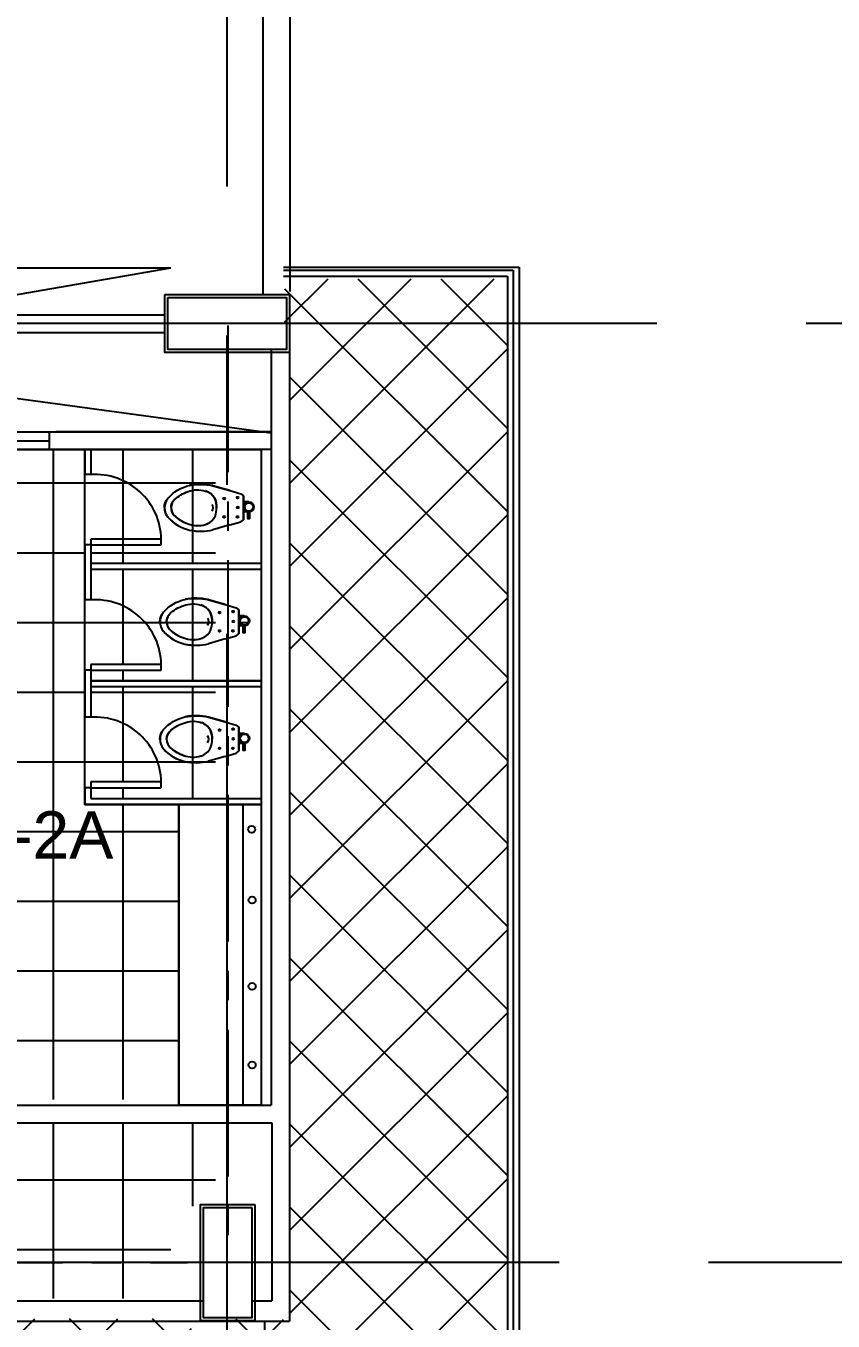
# Model space of a CAD drawing. Header units: millimetres. Extents: x 2148 to 2681, y 758 to 986.
# Drawn here: x 2514.54 to 2517.98, y 946.72 to 952.24 of the extents above; entities that cross this region are included whole.
import ezdxf

# ---------------------------------------------------------------- set-up
doc = ezdxf.new("R2010")
doc.units = ezdxf.units.MM
doc.linetypes.add('CENTER', pattern=[2, 1.25, -0.25, 0.25, -0.25])
doc.linetypes.add('CENTER2', pattern=[28.575, 19.05, -3.175, 3.175, -3.175])
for name, color, linetype in [('COLUMN', 7, 'Continuous'), ('D', 1, 'Continuous'), ('DR', 7, 'Continuous'), ('ELAYOUT', 4, 'Continuous'), ('hacht', 8, 'Continuous'), ('HATCH', 8, 'Continuous'), ('S_GRID LINES', 252, 'Continuous'), ('TEXT', 6, 'Continuous'), ('WINDOR', 2, 'Continuous'), ('WLINE', 7, 'Continuous')]:
    doc.layers.add(name, color=color, linetype=linetype)
doc.styles.add('SWISS', font='swissl.ttf')
pattern_1 = [(135, (82133.1097, 3047.26358), (-0.1767766953, -0.1767766953), []), (225, (82133.1097, 3047.26358), (0.1767766953, -0.1767766953), [])]
pattern_2 = [(0, (42456.51878, 2063.27436), (0, 0.296875), []), (90, (42456.51878, 2063.27436), (-0.296875, 2e-17), [])]

# ---------------------------------------------------------------- blocks, each defined once
blk = doc.blocks.new('BOWL')
at = {"layer": 'DR', "color": 7, "linetype": 'Continuous'}
for p, q in [((-75570.291, -368.114), (-75570.431, -368.074)), ((-75570.431, -368.074), (-75570.291, -368.114)), ((-75570.291, -368.114), (-75570.199, -368.141)), ((-75570.199, -368.141), (-75570.178, -368.158)), ((-75570.178, -368.158), (-75570.178, -368.356)), ((-75570.178, -368.356), (-75570.178, -368.158)), ((-75570.291, -368.4), (-75570.199, -368.373)), ((-75570.199, -368.373), (-75570.178, -368.356)), ((-75570.291, -368.4), (-75570.431, -368.44)), ((-75570.291, -368.4), (-75570.431, -368.44))]:
    blk.add_line(p, q, dxfattribs=at)
at = {"layer": 'DR', "color": 8, "linetype": 'Continuous'}
for p, q in [((-75570.132, -368.209), (-75570.178, -368.209)), ((-75570.132, -368.292), (-75570.178, -368.292))]:
    blk.add_line(p, q, dxfattribs=at)
at = {"layer": 'DR', "color": 7, "linetype": 'Continuous'}
for points in [[(-75570.833, -368.257, -0.190094), (-75570.805, -368.179, -0.160718), (-75570.625, -368.072, -0.104398), (-75570.431, -368.074, -0.104398)], [(-75570.833, -368.257, 0.190094), (-75570.805, -368.335, 0.160718), (-75570.625, -368.442, 0.104398), (-75570.431, -368.44, 0.104398)]]:
    blk.add_lwpolyline(points, format="xyb", dxfattribs=at)
at = {"layer": 'DR', "color": 8, "linetype": 'Continuous'}
for points in [[(-75570.778, -368.256, -0.187036), (-75570.752, -368.192, -0.115027), (-75570.636, -368.123, -0.170967), (-75570.493, -368.118, -0.209642), (-75570.413, -368.185, -0.096036), (-75570.4, -368.257)], [(-75570.778, -368.258, 0.187036), (-75570.752, -368.322, 0.115027), (-75570.636, -368.391, 0.170967), (-75570.493, -368.396, 0.209642), (-75570.413, -368.329, 0.096036), (-75570.4, -368.257)]]:
    blk.add_lwpolyline(points, format="xyb", dxfattribs=at)
at = {"layer": 'DR', "color": 7, "linetype": 'Continuous'}
blk.add_lwpolyline([(-75570.141, -368.292), (-75570.128, -368.292), (-75570.128, -368.35), (-75570.141, -368.35)], close=True, dxfattribs=at)
at = {"layer": 'DR', "color": 8, "linetype": 'Continuous'}
for centre, radius in [((-75570.226, -368.173), 0.00745), ((-75570.338, -368.181), 0.00745), ((-75570.224, -368.254), 0.00745), ((-75570.132, -368.25), 0.035), ((-75570.338, -368.333), 0.00745), ((-75570.227, -368.333), 0.00745)]:
    blk.add_circle(centre, radius, dxfattribs=at)
at = {"layer": 'DR', "color": 7, "linetype": 'Continuous'}
blk.add_circle((-75570.132, -368.25), 0.0417, dxfattribs=at)
for centre, radius, start, end in [((-75570.534, -368.531), 0.469, 77.28, 101.1199), ((-75570.719, -368.253), 0.113, 138.4248, 182.2387), ((-75570.719, -368.261), 0.113, 177.7613, 221.5752), ((-75570.553, -368.115), 0.335, 221.3231, 257.5875), ((-75570.534, -367.983), 0.469, 258.8801, 282.72)]:
    blk.add_arc(centre, radius, start, end, dxfattribs=at)
at = {"layer": 'DR', "color": 8, "linetype": 'Continuous'}
for centre, radius, start, end in [((-75570.53, -368.243), 0.131, 26.2125, 73.5731), ((-75570.682, -368.258), 0.096, 129.0871, 179.204), ((-75570.682, -368.256), 0.096, 180.796, 230.9129), ((-75570.47, -368.257), 0.0422, 318.929, 41.071), ((-75570.591, -368.255), 0.191, 359.4176, 21.3602), ((-75570.591, -368.259), 0.191, 338.6398, 0.5824), ((-75570.546, -368.108), 0.297, 228.446, 252.3404), ((-75570.53, -368.271), 0.131, 286.4269, 333.7875), ((-75570.557, -368.192), 0.214, 248.4444, 287.252)]:
    blk.add_arc(centre, radius, start, end, dxfattribs=at)

msp = doc.modelspace()

# ---------------------------------------------------------------- hatches: boundary and pattern name
at = {"layer": 'D', "ltscale": 0.5}
h = msp.add_hatch(dxfattribs=at)
h.set_pattern_fill('NET', color=8, scale=2, angle=135, style=0)
h.set_pattern_definition(pattern_1)
h.paths.add_polyline_path([(2515.643644, 950.8463751), (2515.6644549, 950.8463751), (2515.6644549, 946.720128), (2515.643644, 946.720128), (2515.643644, 942.7760611), (2516.5919554, 942.7760611), (2516.5919554, 951.159311), (2515.643644, 951.159311)])
h = msp.add_hatch(dxfattribs=at)
h.set_pattern_fill('NET', color=8, scale=2, angle=135, style=0)
h.set_pattern_definition(pattern_1)
h.paths.add_polyline_path([(2512.2884575, 946.729311), (2512.2884575, 946.720128), (2510.8989709, 946.720128), (2510.8989709, 945.4564674), (2515.3989709, 945.4564674), (2515.3989709, 946.6855675), (2515.2470197, 946.6855675), (2515.2470197, 946.729311), (2513.6439429, 946.729311), (2513.6439429, 946.7703438), (2512.2884575, 946.7709634)])
h = msp.add_hatch(dxfattribs=at)
h.set_pattern_fill('NET', color=8, scale=2, angle=135, style=0)
h.set_pattern_definition(pattern_1)
h.paths.add_polyline_path([(2515.3989709, 945.4064674), (2515.638657, 945.4064674), (2515.638657, 946.7276861), (2515.3989709, 946.7276861)])
at = {"layer": 'hacht', "ltscale": 0.05}
h = msp.add_hatch(dxfattribs=at)
h.set_pattern_fill('NET', color=256, scale=2.375, style=0)
h.set_pattern_definition(pattern_2)
h.paths.add_polyline_path([(2515.3381473, 950.2784772), (2515.3485615, 950.2755184), (2515.3485615, 950.4326617), (2514.6411853, 950.4326617), (2514.2411853, 950.4326617), (2514.0907652, 950.4326617), (2514.0907652, 950.0269709), (2514.0654733, 950.0269709), (2514.0654733, 949.6519709), (2514.0714025, 949.6519709), (2514.0714025, 949.6269709), (2514.0964025, 949.6269709), (2514.0964025, 949.5227688), (2513.9264025, 949.5227688), (2513.9264025, 949.3934898), (2513.9014025, 949.3934898), (2513.9014025, 949.3932632, 0.42740056), (2513.6014025, 949.1182632), (2513.9014025, 949.1182632), (2513.9014025, 949.0932632), (2513.9264025, 949.0932632), (2513.9264025, 948.8929748), (2513.9014025, 948.8929748, 0.42740056), (2513.6014025, 948.6179748), (2513.9014025, 948.6179748), (2513.9014025, 948.5929748), (2513.9264025, 948.5929748), (2513.9264025, 948.5215723), (2513.5264025, 948.5215723), (2513.5264025, 947.6650508), (2514.0026428, 947.6650508, -0.413335285), (2514.427663, 948.1194311), (2514.452663, 948.1194311), (2514.452663, 947.6644311), (2515.1932707, 947.6644311), (2515.1932707, 948.9212242), (2515.1841243, 948.9212242), (2514.7932707, 948.9212242), (2514.7932707, 948.992007), (2514.8182707, 948.992007), (2514.8182707, 949.017007), (2515.1182707, 949.017007, 0.426384341), (2514.8192367, 949.292069, 0.000859573), (2514.8182707, 949.292007), (2514.7932707, 949.292007), (2514.7932707, 949.4922954), (2514.8182707, 949.4922954), (2514.8182707, 949.5172954), (2515.1182707, 949.5172954, 0.426384341), (2514.8192367, 949.7923574, 0.000859573), (2514.8182707, 949.7922954), (2514.7932707, 949.7922954), (2514.7932707, 950.0260031), (2514.8182707, 950.0260031), (2514.8182707, 949.946801), (2515.3485615, 949.946801), (2515.3485615, 950.0938831), (2515.3381473, 950.0909242, -0.104398042), (2515.2388416, 950.0895375, 0.104398042), (2515.3381473, 950.0909242), (2515.3485615, 950.0938831), (2515.3485615, 950.1514087, -0.009390409), (2515.3472834, 950.1479506, 0.009390409), (2515.3485615, 950.1514087), (2515.3485615, 950.2755184), (2515.3381473, 950.2784772, 0.104398042), (2515.2388416, 950.279864, 0.160717859), (2515.1461863, 950.2249078, 0.190093984), (2515.1321157, 950.1847007, -0.193537628), (2515.1466942, 950.2254881, -0.159567535), (2515.2388416, 950.279864, -0.104398042)])
h.paths.add_polyline_path([(2514.6194267, 948.9183036), (2514.1792749, 948.9183036), (2514.1792749, 948.7291903), (2514.6194267, 948.7291903)], flags=24)
h = msp.add_hatch(dxfattribs=at)
h.set_pattern_fill('NET', color=256, scale=2.375, style=0)
h.set_pattern_definition(pattern_2)
h.paths.add_polyline_path([(2515.2195762, 949.7942323, -0.104398042), (2515.3188819, 949.7928456), (2515.3485615, 949.7844131), (2515.3485615, 949.921801), (2514.8182707, 949.921801), (2514.8182707, 949.7922954, -0.42740056), (2515.1182707, 949.5172954), (2515.1182707, 949.4922954), (2514.8182707, 949.4922954), (2514.8182707, 949.446801), (2515.3485615, 949.446801), (2515.3485615, 949.613725), (2515.3188819, 949.6052925, -0.104398042), (2515.2195762, 949.6039058, 0.104398042), (2515.3188819, 949.6052925), (2515.3485615, 949.613725), (2515.3485615, 949.7844131), (2515.3188819, 949.7928456, 0.104398042), (2515.2195762, 949.7942323, 0.160717861), (2515.1269209, 949.7392761, 0.190093978), (2515.1128503, 949.699069, -0.193537628), (2515.1274288, 949.7398564, -0.159567535)])
h.paths.add_polyline_path([(2515.2195762, 949.7942323, -0.104398042), (2515.3188819, 949.7928456), (2515.3907126, 949.7724372), (2515.4379541, 949.7587651), (2515.4488531, 949.7496332), (2515.4488531, 949.7238503), (2515.4724186, 949.7238503, -0.414213562), (2515.4938238, 949.7024451, -0.390007038), (2515.4742006, 949.6811141), (2515.4742006, 949.6515402), (2515.4675097, 949.6515402), (2515.4675097, 949.6810398), (2515.4488531, 949.6810398), (2515.4488531, 949.6485049), (2515.4379541, 949.639373), (2515.3907126, 949.6257009), (2515.3188819, 949.6052925, -0.104398042), (2515.2195762, 949.6039058, 0.104398042), (2515.3188819, 949.6052925), (2515.3907126, 949.6257009), (2515.4379541, 949.639373), (2515.4488531, 949.6485049), (2515.4488531, 949.7496332), (2515.4379541, 949.7587651), (2515.3907126, 949.7724372), (2515.3188819, 949.7928456, 0.104398042), (2515.2195762, 949.7942323, 0.160717861), (2515.1269209, 949.7392761, 0.190093978), (2515.1128503, 949.699069, -0.193537628), (2515.1274288, 949.7398564, -0.159567535)])
h.paths.add_polyline_path([(2515.2868116, 949.7705271, -0.20964244), (2515.328018, 949.7358192, 0.183886562), (2515.2930884, 949.7683329, 0.024799835)], flags=16)
h.paths.add_polyline_path([(2515.328018, 949.6623189, 0.093471778), (2515.3347606, 949.6980712, -0.093471778)], flags=16)
h = msp.add_hatch(dxfattribs=at)
h.set_pattern_fill('NET', color=256, scale=2.375, style=0)
h.set_pattern_definition(pattern_2)
h.paths.add_polyline_path([(2514.8182707, 949.4215126), (2514.8182707, 949.3462659), (2515.3485615, 949.3462659), (2515.3485615, 949.4215126)])
h = msp.add_hatch(dxfattribs=at)
h.set_pattern_fill('NET', color=256, scale=2.375, style=0)
h.set_pattern_definition(pattern_2)
h.paths.add_polyline_path([(2515.3485615, 949.1134366), (2515.3188819, 949.1050041, -0.104398042), (2515.2195762, 949.1036174, 0.104398042), (2515.3188819, 949.1050041), (2515.3485615, 949.1134366), (2515.3485615, 949.2841247), (2515.3188819, 949.2925572, 0.104398042), (2515.2195762, 949.2939439, 0.160717861), (2515.1269209, 949.2389877, 0.190093978), (2515.1128503, 949.1987806, -0.193537628), (2515.1274288, 949.239568, -0.159567535), (2515.2195762, 949.2939439, -0.104398042), (2515.3188819, 949.2925572), (2515.3485615, 949.2841247), (2515.3485615, 949.3462659), (2514.8182707, 949.3462659), (2514.8182707, 949.292007, -0.42740056), (2515.1182707, 949.017007), (2515.1182707, 948.992007), (2514.8182707, 948.992007), (2514.8182707, 948.9465126), (2515.3485615, 948.9465126)])
h.paths.add_polyline_path([(2515.328018, 949.2355308, 0.183886562), (2515.2930884, 949.2680445, 0.024799835), (2515.2868116, 949.2702387, -0.20964244)], flags=16)
h.paths.add_polyline_path([(2515.328018, 949.1620305, 0.093471366), (2515.3347606, 949.1977827, -0.093471366)], flags=16)
h.paths.add_polyline_path([(2515.2138751, 949.1300631, -0.104638312), (2515.1590056, 949.1612419, -0.222229886), (2515.1408146, 949.1987806, 0.222229885), (2515.1590056, 949.1612419, 0.104638313), (2515.2138751, 949.1300631, 0.170967146), (2515.2868116, 949.1273226, 0.143736021), (2515.3185745, 949.1477813, -0.143736023), (2515.2868116, 949.1273226, -0.170967145)], flags=16)
h = msp.add_hatch(dxfattribs=at)
h.set_pattern_fill('NET', color=256, scale=2.375, style=0)
h.set_pattern_definition(pattern_2)
edge = h.paths.add_edge_path()
edge.add_line((2511.4431924, 947.5650508), (2510.95239, 947.5650508))
edge.add_line((2510.95239, 947.5650508), (2510.95239, 947.209311))
edge.add_line((2510.95239, 947.209311), (2511.1420441, 947.209311))
edge.add_line((2511.1420441, 947.209311), (2511.1420441, 946.8162076))
edge.add_line((2511.1420441, 946.8162076), (2512.2884575, 946.8162076))
edge.add_line((2512.2884575, 946.8162076), (2512.2884575, 946.7709634))
edge.add_line((2512.2884575, 946.7709634), (2513.644024, 946.7703437))
edge.add_line((2513.644024, 946.7703437), (2513.644024, 946.8162076))
edge.add_line((2513.644024, 946.8162076), (2515.1587381, 946.8162076))
edge.add_line((2515.1587381, 946.8162076), (2515.1587381, 947.209311))
edge.add_line((2515.1587381, 947.209311), (2515.3485615, 947.209311))
edge.add_line((2515.3485615, 947.209311), (2515.3485615, 947.5644311))
edge.add_line((2515.3485615, 947.5644311), (2514.452663, 947.5644311))
edge.add_line((2514.452663, 947.5644311), (2514.452663, 947.6144311))
edge.add_line((2514.452663, 947.6144311), (2514.002663, 947.6144311))
edge.add_line((2514.002663, 947.6144311), (2514.002663, 947.5650508))
edge.add_line((2514.002663, 947.5650508), (2513.1494771, 947.5650508))
edge.add_line((2513.1494771, 947.5650508), (2513.1494771, 947.3200508))
edge.add_line((2513.1494771, 947.3200508), (2513.1244771, 947.3200508))
edge.add_arc((2513.125752, 947.6213897), 0.3013416, 181.2053348, 269.7575966, ccw=False)
edge.add_line((2512.8244771, 947.6150508), (2512.8244771, 947.5650508))
edge.add_line((2512.8244771, 947.5650508), (2511.8007242, 947.5650508))
edge.add_line((2511.8007242, 947.5650508), (2511.8007242, 947.6150508))
edge.add_line((2511.8007242, 947.6150508), (2511.4431924, 947.6150508))
edge.add_line((2511.4431924, 947.6150508), (2511.4431924, 947.5650508))

# ---------------------------------------------------------------- linework, layer by layer
at = {"color": 8, "ltscale": 0.05, "elevation": 0}
for points in [[(2514.7932707, 950.4326617), (2515.5429957, 950.4326617), (2515.5429957, 948.9212242), (2514.7932707, 948.9212242)], [(2515.1841243, 948.9212242), (2515.1932707, 948.9212242), (2515.1932707, 948.9212242), (2515.1841243, 948.9212242)], [(2515.1932707, 948.9212242), (2515.5429957, 948.9212242), (2515.5429957, 947.6394311), (2515.1932707, 947.6394311)]]:
    msp.add_lwpolyline(points, close=True, dxfattribs=at)
at = {"layer": 'COLUMN', "color": 4, "lineweight": -3, "ltscale": 0.05}
for p, q in [((2515.6672375, 951.1059729), (2515.6611845, 962.4514503, 0)), ((2515.551509, 951.0923551, 0), (2515.551509, 962.4123399, 0))]:
    msp.add_line(p, q, dxfattribs=at)
at = {"layer": 'COLUMN', "color": 4, "lineweight": -3, "ltscale": 0.05, "elevation": 0}
for points in [[(2515.133487, 951.0923551), (2515.6644549, 951.0923551), (2515.6644549, 950.8463751), (2515.133487, 950.8463751)], [(2515.5184982, 947.2155545), (2515.2845197, 947.2155545), (2515.2845197, 946.7230675), (2515.5184982, 946.7230675)]]:
    msp.add_lwpolyline(points, close=True, dxfattribs=at)
at = {"layer": 'COLUMN', "color": 2, "lineweight": -3, "ltscale": 0.05, "elevation": 0}
msp.add_lwpolyline([(2515.5059982, 947.2030545), (2515.2970197, 947.2030545), (2515.2970197, 946.7355675), (2515.5059982, 946.7355675)], close=True, dxfattribs=at)
at = {"layer": 'D', "ltscale": 0.5}
for p, q in [((2511.1407846, 950.5076617, 0), (2515.1587381, 951.2069704)), ((2515.638657, 951.209311), (2516.6419554, 951.209311)), ((2515.638657, 951.196811), (2516.6169554, 951.196811)), ((2515.638657, 951.171811), (2516.5919554, 951.171811)), ((2515.5865014, 950.5020821), (2511.1387381, 951.1085953))]:
    msp.add_line(p, q, dxfattribs=at)
for points in [[(2516.6419554, 951.209311), (2516.6419554, 942.7260611), (2515.511999, 942.7260611)], [(2516.6169554, 951.196811), (2516.6169554, 942.7510611), (2515.511999, 942.7510611)], [(2516.5919554, 951.171811), (2516.5919554, 942.7760611), (2515.511999, 942.7760611)]]:
    msp.add_lwpolyline(points, dxfattribs=at)
at = {"layer": 'DR', "ltscale": 10}
for p, q in [((2514.7932707, 950.4326617, 0), (2514.7932707, 950.3258714, 0)), ((2514.8182707, 950.4326617, 0), (2514.8182707, 950.3258714, 0)), ((2514.8182707, 950.3258714), (2514.7932707, 950.3258714)), ((2515.1182707, 950.0510031), (2514.8182707, 950.0510031)), ((2514.8182707, 950.0510031), (2514.8182707, 950.0260031)), ((2515.1182707, 950.0260031), (2515.1182707, 950.0510031)), ((2514.8182707, 950.0260031), (2514.7932707, 950.0260031)), ((2514.8182707, 950.0260031), (2514.7932707, 950.0260031)), ((2514.7932707, 950.0260031, 0), (2514.7932707, 949.7922954)), ((2514.8182707, 950.0260031), (2515.1182707, 950.0260031)), ((2514.8182707, 950.0260031, 0), (2514.8182707, 949.7922954)), ((2514.8182707, 950.0260031, 0), (2514.8182707, 949.7922954)), ((2514.8182707, 950.0260031, 0), (2514.8182707, 949.7922954)), ((2515.5407846, 949.946801), (2514.8182707, 949.946801)), ((2515.5407846, 949.946801), (2514.8182707, 949.946801)), ((2515.5407846, 949.921801), (2514.8182707, 949.921801)), ((2515.5407846, 949.921801), (2514.8182707, 949.921801)), ((2514.8182707, 949.7922954), (2514.7932707, 949.7922954)), ((2514.8182707, 949.7922954), (2514.7932707, 949.7922954)), ((2514.8182707, 949.7922954), (2514.7932707, 949.7922954)), ((2514.7932707, 949.4922954), (2514.7932707, 949.292007)), ((2514.8182707, 949.4922954), (2514.7932707, 949.4922954)), ((2515.1182707, 949.5172954), (2514.8182707, 949.5172954)), ((2514.8182707, 949.5172954), (2514.8182707, 949.4922954)), ((2514.8182707, 949.4922954), (2514.8182707, 949.292007)), ((2514.8182707, 949.4922954), (2514.8182707, 949.292007)), ((2514.8182707, 949.4922954), (2514.8182707, 949.292007)), ((2514.8182707, 949.4922954), (2514.8182707, 949.446801)), ((2514.8182707, 949.4922954), (2515.1182707, 949.4922954)), ((2515.1182707, 949.4922954), (2515.1182707, 949.5172954)), ((2515.5407846, 949.446801), (2514.8182707, 949.446801)), ((2515.5407846, 949.4465126), (2514.8182707, 949.4465126)), ((2515.5407846, 949.4465126), (2514.8182707, 949.4465126)), ((2515.5407846, 949.421801), (2514.8182707, 949.421801)), ((2515.5407846, 949.4215126), (2514.8182707, 949.4215126)), ((2515.5407846, 949.4215126), (2514.8182707, 949.4215126)), ((2514.8182707, 949.292007), (2514.7932707, 949.292007)), ((2514.8182707, 949.292007), (2514.7932707, 949.292007)), ((2514.8182707, 949.292007), (2514.7932707, 949.292007)), ((2514.7932707, 948.992007), (2514.7932707, 948.9212242)), ((2514.8182707, 948.992007), (2514.7932707, 948.992007)), ((2515.1182707, 949.017007), (2514.8182707, 949.017007)), ((2514.8182707, 949.017007), (2514.8182707, 948.992007)), ((2514.8182707, 948.992007), (2514.8182707, 948.9465126)), ((2514.8182707, 948.992007), (2515.1182707, 948.992007)), ((2515.1182707, 948.992007), (2515.1182707, 949.017007)), ((2514.8182707, 948.9465126), (2515.5429957, 948.9465126, 0)), ((2514.7932707, 948.9212242, 0), (2515.5429957, 948.9212242, 0)), ((2515.1932707, 948.9212242, 0), (2515.1932707, 947.6394311, 0)), ((2515.466264, 948.9200522, 0), (2515.466264, 947.6394985, 0))]:
    msp.add_line(p, q, dxfattribs=at)
for centre in [(2515.5033286, 948.8146204, 0), (2515.505306, 948.5136304, 0), (2515.505306, 948.1461503, 0), (2515.505306, 947.8110342, 0)]:
    msp.add_circle(centre, 0.0149051, dxfattribs=at)
at = {"layer": 'ELAYOUT', "linetype": 'ByBlock', "ltscale": 0.5}
for p, q in [((2508.697714, 951.2071074), (2515.158657, 951.2071074, 0)), ((2508.8686207, 951.2071074), (2515.158657, 951.2071074, 0)), ((2515.6644549, 950.9669704, 0), (2515.6644549, 946.720128, 0)), ((2515.5865014, 950.8588751, 0), (2515.5865014, 947.6394311, 0)), ((2515.5890014, 947.5644311, 0), (2515.5890014, 946.8070247, 0))]:
    msp.add_line(p, q, dxfattribs=at)
at = {"layer": 'ELAYOUT', "ltscale": 10}
for p, q in [((2508.8877925, 951.0053557, 0), (2515.133487, 951.0060127, 0)), ((2509.2394427, 950.9303927, 0), (2515.133487, 950.9310127, 0)), ((2514.6411853, 950.5085953), (2515.5865014, 950.5085953)), ((2514.6411853, 950.5085953, 0), (2515.5865014, 950.5085953, 0)), ((2514.6411853, 950.5076617, 0), (2514.6411853, 950.4326617, 0)), ((2515.5865014, 950.5085953, 0), (2514.6686834, 950.5085953)), ((2515.5865014, 950.5085953, 0), (2514.6707299, 950.5085953, 0)), ((2515.5865014, 950.4326617, 0), (2514.6411853, 950.4326617, 0)), ((2515.5865014, 950.4326617, 0), (2514.6411853, 950.4326617, 0)), ((2515.5865014, 950.4326617, 0), (2514.6411853, 950.4326617, 0)), ((2515.5865014, 950.4326617, 0), (2514.6411853, 950.4326617, 0)), ((2515.5865014, 950.4326617, 0), (2514.6411853, 950.4326617, 0)), ((2515.5865014, 950.4326617, 0), (2514.6411853, 950.4326617, 0)), ((2514.452663, 947.6394311, 0), (2515.5865014, 947.6394311, 0)), ((2514.452663, 947.5644311, 0), (2515.5890014, 947.5644311, 0)), ((2513.644024, 946.8070247), (2515.2970197, 946.8070247)), ((2515.5059982, 946.8070247), (2515.5890014, 946.8070247)), ((2513.644024, 946.720128), (2515.6644549, 946.720128))]:
    msp.add_line(p, q, dxfattribs=at)
at = {"layer": 'hacht', "ltscale": 0.05}
msp.add_arc((2514.8367983, 949.0110826), 0.2815347, 1.2057719, 93.773334, dxfattribs=at)
at = {"layer": 'HATCH', "color": 8, "linetype": 'CENTER', "ltscale": 0.5}
for p, q in [((2515.4011005, 950.9614911), (2515.4011005, 946.9793118)), ((2511.0725904, 946.9693118), (2515.2296106, 946.9693118))]:
    msp.add_line(p, q, dxfattribs=at)
at = {"layer": 'HATCH', "linetype": 'ByBlock', "ltscale": 0.5}
for p, q in [((2514.2411853, 950.5085953, 0), (2514.6411853, 950.5085953, 0)), ((2514.2411853, 950.4701617, 0), (2514.6411853, 950.4701617, 0)), ((2514.6411853, 950.4326617, 0), (2514.2411853, 950.4326617, 0))]:
    msp.add_line(p, q, dxfattribs=at)
at = {"layer": 'HATCH', "color": 2, "lineweight": -3, "ltscale": 0.05, "elevation": 0}
msp.add_lwpolyline([(2515.145987, 951.0798551), (2515.6519549, 951.0798551), (2515.6519549, 950.8588751), (2515.145987, 950.8588751)], close=True, dxfattribs=at)
at = {"layer": 'HATCH', "linetype": 'ByBlock', "ltscale": 0.5}
for centre in [(2514.8367983, 950.0450787), (2514.8367983, 949.511371)]:
    msp.add_arc(centre, 0.2815347, 1.2057719, 93.773334, dxfattribs=at)
at = {"layer": 'S_GRID LINES', "linetype": 'CENTER2', "ltscale": 0.2}
for p, q in [((2515.3989709, 922.9776771, 0), (2515.3989709, 960.9754912, 0)), ((2528.658657, 950.969311), (2494.1518229, 950.969311)), ((2556.8178189, 946.969311), (2494.1518229, 946.969311))]:
    msp.add_line(p, q, dxfattribs=at)
at = {"layer": 'WINDOR', "ltscale": 10}
msp.add_line((2515.5597337, 946.6219959, 0), (2515.5597337, 946.720128, 0), dxfattribs=at)
at = {"layer": 'WLINE', "color": 4, "ltscale": 0.05}
for p, q in [((2514.2411853, 950.4326617), (2514.6411853, 950.4326617, 0)), ((2514.6411853, 950.4326617, 0), (2514.7932707, 950.4326617, 0)), ((2514.7932707, 950.4326617, 0), (2514.8182707, 950.4326617, 0))]:
    msp.add_line(p, q, dxfattribs=at)

# ---------------------------------------------------------------- block references
at = {"layer": 'DR', "color": 7, "linetype": 'Continuous', "xscale": 0.5130811014387291, "yscale": 0.5130811014387291, "zscale": 0.5130811014387291}
for p in [(41289.0981133, 1139.1304002, 0), (41289.078848, 1138.6447685, 0), (41289.078848, 1138.1444801, 0)]:
    msp.add_blockref('BOWL', p, dxfattribs=at)

# ---------------------------------------------------------------- texts
at = {"layer": 'TEXT', "style": 'SWISS', "text_generation_flag": 6}
msp.add_text('WT-2A', height=0.20172088, rotation=180, dxfattribs=at).set_placement((2514.0379161, 948.690003, 0))

doc.saveas('drawing.dxf')
